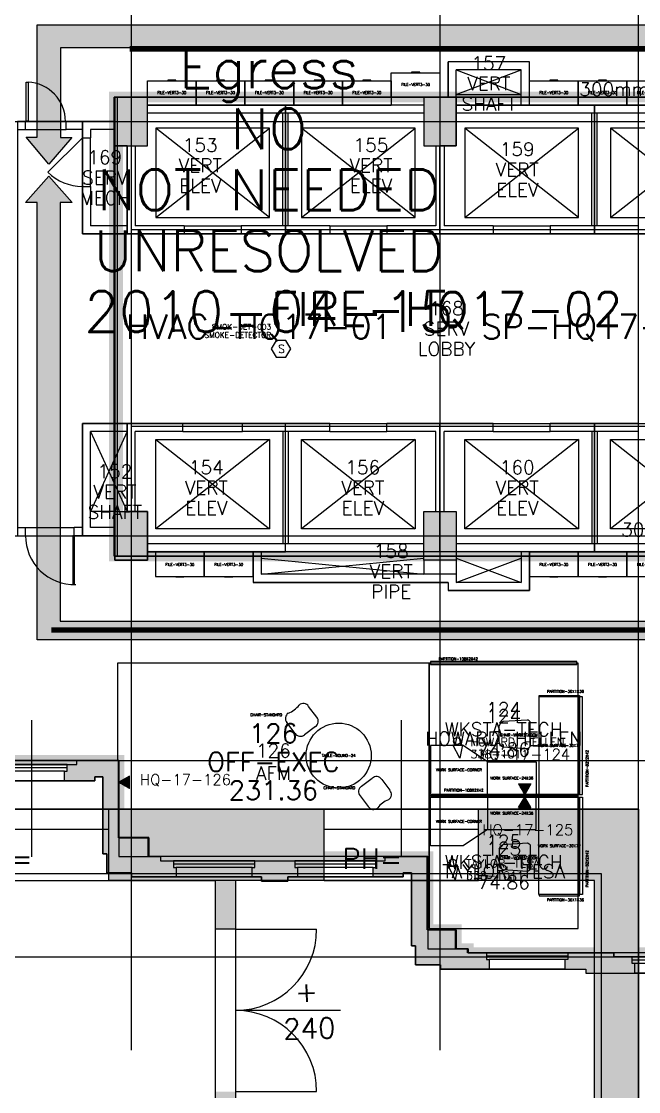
# Model space of a CAD drawing. Extents: x -2660 to 1655, y -1849 to 1203.
# Drawn here: x 218 to 674, y -343 to 448 of the extents above; entities that cross this region are included whole.
import ezdxf
from ezdxf.enums import TextEntityAlignment as Align

# ---------------------------------------------------------------- set-up
doc = ezdxf.new("R2010")
doc.units = 0
doc.header["$LTSCALE"] = 120
doc.header["$MEASUREMENT"] = 0
doc.layers.get('0').update_dxf_attribs({"linetype": 'CONTINUOUS'})
for name, color, linetype in [('Added', 3, 'CONTINUOUS'), ('ARC-Fenster', 5, 'CONTINUOUS'), ('ARC-Fenster-nv', 5, 'CONTINUOUS'), ('ARC-Tueren', 5, 'CONTINUOUS'), ('ARC-Tueren-nv', 5, 'CONTINUOUS'), ('Deleted', 1, 'CONTINUOUS'), ('PL', 82, 'CONTINUOUS')]:
    doc.layers.add(name, color=color, linetype=linetype)
doc.styles.add('ASSETTEXT', font='simplex.shx')
doc.styles.get("Standard").update_dxf_attribs({"font": 'simplex.shx'})

# ---------------------------------------------------------------- blocks, each defined once
blk = doc.blocks.new('SMOKDET2')
for p, q in [((-3.60845, 6.25), (-7.2169, 0)), ((-7.2169, 0), (-3.60845, -6.25)), ((3.60845, 6.25), (-3.60845, 6.25)), ((7.2169, 0), (3.60845, 6.25)), ((3.60845, -6.25), (7.2169, 0)), ((-3.60845, -6.25), (3.60845, -6.25))]:
    blk.add_line(p, q)
blk.add_text('S', height=6).set_placement((-2.1656, -2.9805))
blk = doc.blocks.new('ELEV')
for p, q in [((42, -6), (-42, -72)), ((-42, -6), (42, -72))]:
    blk.add_line(p, q)
blk.add_lwpolyline([(-42, -72), (-42, -6), (42, -6), (42, -72)], close=True)
blk = doc.blocks.new('WNH')
for p, q in [((-2, 5), (58, 5)), ((-2, 2.5), (58, 2.5)), ((0, 0), (56, 0))]:
    blk.add_line(p, q)
at = {"layer": 'PL'}
blk.add_line((0, -7), (56, -7), dxfattribs=at)
blk = doc.blocks.new('90S2')
for p, q in [((-0.5, 0), (-0.5, 1)), ((-0.46875, 0), (-0.46875, 0.998045)), ((-0.5, 0), (-0.46875, 0)), ((-0.46875, 0), (-0.46875, 0))]:
    blk.add_line(p, q)
blk.add_arc((-0.5, 0), 1, 0, 91.706985)
blk = doc.blocks.new('DR-S90')
for p, q in [((0.015, 0.00485), (0.015, 0.97)), ((0.015, 0.97), (0.062153, 0.97)), ((0.062153, 0.97), (0.062153, 0.00485)), ((0.062153, 0.00485), (0.015, 0.00485))]:
    blk.add_line(p, q)
blk.add_arc((0.015, 0), 0.97, 0, 87.216979)
blk = doc.blocks.new('FILE')
for p, q in [((0, 18), (36, 18)), ((0, 0), (0, 18)), ((15, 18.5), (15, 18)), ((21, 18.5), (15, 18.5)), ((21, 18), (21, 18.5)), ((36, 18), (36, 0)), ((0, 0), (36, 0))]:
    blk.add_line(p, q)
blk = doc.blocks.new('SC')
for p, q in [((5, 19.947733), (15, 19.947733)), ((0.026902, 14.947733), (0.026902, 5)), ((20, 14.947733), (20, 5))]:
    blk.add_line(p, q)
for centre, radius, start, end in [((4.607986, 15.364468), 4.6, 85.111302, 185.197803), ((15.419135, 15.366868), 4.6, 354.772172, 95.227828), ((4.607986, 4.583266), 4.6, 174.802197, 274.888698), ((10.051231, -16.983642), 17.718889, 73.849775, 106.563395), ((15.419135, 4.580865), 4.6, 264.772172, 5.227828)]:
    blk.add_arc(centre, radius, start, end)
blk = doc.blocks.new('RTBL4')
blk.add_circle((23.630505, 24.796866), 24)
blk = doc.blocks.new('CWSURF')
blk.add_lwpolyline([(24, 36), (0, 36), (0, 0), (42, 0), (42, 24)], close=True)
blk = doc.blocks.new('CHAIR')
blk.add_lwpolyline([(-6.087272, 11.499599, 0.234283), (-9.327464, 8.599554), (-10.501149, -9.063947, 0.418572), (-8.101414, -11.4996), (8.101414, -11.4996, 0.418572), (10.501149, -9.063947), (9.327464, 8.599554, 0.234283), (6.087272, 11.499599, 0.234283)], format="xyb")
blk.add_lwpolyline([(-6.087273, 11.4996), (6.087273, 11.4996)])
blk = doc.blocks.new('UNIT')
blk.add_lwpolyline([(0, 0), (1, 0), (1, 1), (0, 1)], close=True)
blk = doc.blocks.new('WSURF')
for p, q in [((0, 1), (0, 0)), ((1, 1), (0, 1)), ((1, 0), (1, 1)), ((0, 0), (1, 0))]:
    blk.add_line(p, q)
blk = doc.blocks.new('PERSON')
blk.add_lwpolyline([(-8, 0), (-13, 10), (-6, 10), (-8, 0)])
blk.add_circle((-9.918655, 12.655), 2.586836)
blk = doc.blocks.new('OUTLETW')
for p, q in [((7.79, 4.5), (0, 0)), ((7.79, -4.5), (0, 0)), ((0.19, 0.11), (7.79, 0.11)), ((0.57, 0.33), (7.79, 0.33)), ((0.95, 0.55), (7.79, 0.55)), ((1.33, 0.77), (7.79, 0.77)), ((1.72, 0.99), (7.79, 0.99)), ((2.1, 1.21), (7.79, 1.21)), ((2.48, 1.43), (7.79, 1.43)), ((2.86, 1.65), (7.79, 1.65)), ((3.24, 1.87), (7.79, 1.87)), ((3.62, 2.09), (7.79, 2.09)), ((4, 2.31), (7.79, 2.31)), ((4.38, 2.53), (7.79, 2.53)), ((4.76, 2.75), (7.79, 2.75)), ((5.15, 2.97), (7.79, 2.97)), ((5.53, 3.19), (7.79, 3.19)), ((5.91, 3.41), (7.79, 3.41)), ((6.29, 3.63), (7.79, 3.63)), ((6.67, 3.85), (7.79, 3.85)), ((7.05, 4.07), (7.79, 4.07)), ((7.43, 4.29), (7.79, 4.29)), ((7.79, -4.5), (7.79, 4.5)), ((0.19, -0.11), (7.79, -0.11)), ((0.57, -0.33), (7.79, -0.33)), ((0.95, -0.55), (7.79, -0.55)), ((1.33, -0.77), (7.79, -0.77)), ((1.72, -0.99), (7.79, -0.99)), ((2.1, -1.21), (7.79, -1.21)), ((2.48, -1.43), (7.79, -1.43)), ((2.86, -1.65), (7.79, -1.65)), ((3.24, -1.87), (7.79, -1.87)), ((3.62, -2.09), (7.79, -2.09)), ((4, -2.31), (7.79, -2.31)), ((4.38, -2.53), (7.79, -2.53)), ((4.76, -2.75), (7.79, -2.75)), ((5.15, -2.97), (7.79, -2.97)), ((5.53, -3.19), (7.79, -3.19)), ((5.91, -3.41), (7.79, -3.41)), ((6.29, -3.63), (7.79, -3.63)), ((6.67, -3.85), (7.79, -3.85)), ((7.05, -4.07), (7.79, -4.07)), ((7.43, -4.29), (7.79, -4.29))]:
    blk.add_line(p, q)
blk = doc.blocks.new('PART')
for p, q in [((1, 2), (0, 2)), ((0, 2), (0, 0)), ((1, 0), (1, 2)), ((0, 0), (1, 0))]:
    blk.add_line(p, q)
blk = doc.blocks.new('*U42')
at = {"layer": 'ARC-Fenster'}
for p, q in [((-57, -55.16), (57, -55.16)), ((-57, -70.16), (57, -70.16))]:
    blk.add_line(p, q, dxfattribs=at)
at = {"layer": 'ARC-Fenster-nv'}
blk.add_line((0, -136.08), (0, -35.16), dxfattribs=at)
blk.add_text('PH=', height=15, rotation=180, dxfattribs=at).set_placement((43.6, -26.21))
at = {"layer": 'ARC-Fenster-nv', "flags": 1}
for tag, p in [('FLAECHE', (-127.97, 69.14)), ('MATERIAL', (-127.97, 60.82)), ('TIEFE', (-127.97, 52.51)), ('FENSTERTYP', (-127.97, 44.17)), ('AUSSENJALOUSIE', (-127.97, 35.77)), ('ANTRIEB', (-127.97, 27.43)), ('G-WERT', (-127.97, 19.1)), ('FARBE', (-127.97, 10.77)), ('BEMERKUNG', (-127.97, 2.43)), ('ANLAGENGRUPPE', (-127.97, -12.72)), ('DB_ID', (-127.97, -5.9))]:
    blk.add_attdef(tag, p, '', height=5, dxfattribs=at)
at = {"layer": 'ARC-Fenster-nv'}
blk.add_attdef('PH', text='', height=15, rotation=180, dxfattribs=at).set_placement((-4.43, -41.02), align=Align.TOP_LEFT)
blk.add_attdef('HOEHE', (-21.08, -102.13), '', height=15, rotation=270, dxfattribs=at)
at = {"layer": 'ARC-Fenster-nv', "flags": 2}
blk.add_attdef('BREITE1', (6, -102.4), '', height=15, rotation=270, dxfattribs=at)
blk = doc.blocks.new('*U69')
at = {"layer": 'ARC-Tueren'}
for p, q in [((-60, 79.51), (-60, 19.51)), ((60, 79.51), (60, 19.51))]:
    blk.add_line(p, q, dxfattribs=at)
for centre, start, end in [((-60, 79.51), 270, 0), ((60, 79.51), 180, 270)]:
    blk.add_arc(centre, 60, start, end, dxfattribs=at)
at = {"layer": 'ARC-Tueren-nv'}
blk.add_line((0, 1.91), (0, 79.51), dxfattribs=at)
at = {"layer": 'ARC-Tueren-nv', "insert": (21.06, 35.57), "char_height": 15, "width": 48.8163, "attachment_point": 1, "rotation": 271.36615}
blk.add_mtext('+', dxfattribs=at)
at = {"layer": 'ARC-Tueren-nv', "flags": 1}
for tag, p in [('TUERTYP', (-99.12, 148.05)), ('FLAECHE', (-99.12, 139.48)), ('DORNMASS', (-99.12, 130.9)), ('ANSCHLAGTYP', (-99.12, 122.33)), ('MATERIAL', (-99.12, 113.76)), ('FARBE', (-99.12, 105.19))]:
    blk.add_attdef(tag, p, '', height=5, dxfattribs=at)
at = {"layer": 'ARC-Tueren-nv'}
for tag, p in [('BEMERKUNG', (-0.88, 112.34)), ('BRANDSCHUTZ-KL', (-0.36, 96.42)), ('TUER-NR', (0.01, 79.57))]:
    blk.add_attdef(tag, text='', height=12.5, dxfattribs=at).set_placement(p, align=Align.CENTER)
at = {"layer": 'ARC-Tueren-nv', "flags": 2}
for tag, p in [('BREITE1', (5.86, 62.22)), ('BREITE2', (6.36, 24.35))]:
    blk.add_attdef(tag, p, '', height=15, rotation=271.36615, dxfattribs=at)
at = {"layer": 'ARC-Tueren-nv'}
blk.add_attdef('HOEHE', (-21.29, 44.03), '', height=15, rotation=271.36615, dxfattribs=at)

msp = doc.modelspace()

# ---------------------------------------------------------------- hatches: boundary and pattern name
at = {"layer": 'Added'}
msp.add_hatch(color=256, dxfattribs=at).paths.add_polyline_path([(282.89, -134.06), (282.89, -186.56), (441.89, -186.56), (441.89, -134.06)])
h = msp.add_hatch(color=256, dxfattribs=at)
h.dxf.hatch_style = 1
h.paths.add_polyline_path([(673.89, -134.06), (555.89, -134.06), (555.89, -186.56), (641.39, -186.56), (641.39, -766.56), (548.89, -766.56), (548.89, -831.56), (641.39, -831.56), (641.39, -1411.56), (562.89, -1411.56), (562.89, -1459.06), (673.89, -1459.06)])
h = msp.add_hatch(color=256, dxfattribs=at)
h.dxf.hatch_style = 1
h.paths.add_polyline_path([(376.39, -342.56), (361.39, -342.56), (361.39, -766.56), (376.39, -766.56)])
h.paths.add_polyline_path([(361.39, -222.56), (376.39, -222.56), (376.39, -186.56), (361.39, -186.56)])
at = {"layer": 'Deleted'}
for points in [[(238.62, 342.46), (221.94, 362.29), (229.99, 362.29), (229.99, 445.35), (1047.68, 445.35), (1047.68, 252.46), (824.85, 252.46), (824.85, 243.26), (805.41, 260.53), (824.83, 277.69), (824.83, 268.84), (1029.92, 268.84), (1029.92, 428.39), (247.21, 428.39), (247.21, 362.22), (255.74, 362.22)], [(238.62, 342.46), (221.94, 362.29), (229.99, 362.29), (229.99, 445.35), (1047.68, 445.35), (1047.68, 252.46), (824.85, 252.46), (824.85, 243.26), (805.41, 260.53), (824.83, 277.69), (824.83, 268.84), (1029.92, 268.84), (1029.92, 428.39), (247.21, 428.39), (247.21, 362.22), (255.74, 362.22)], [(311.45, 355.98), (311.45, 391.98), (287.45, 391.98), (287.45, 355.98)], [(539.45, 391.98), (515.45, 391.98), (515.45, 355.98), (539.45, 355.98)], [(238.64, 333.57), (255.82, 314.21), (247.11, 314.21), (247.11, 4.95), (807.16, 4.95), (807.16, 167.77), (798.27, 167.77), (815.54, 187.04), (832.79, 167.77), (823.94, 167.77), (823.94, -8.8), (230.19, -8.8), (230.19, 314.15), (221.47, 314.15)], [(238.64, 333.57), (255.82, 314.21), (247.11, 314.21), (247.11, 4.95), (807.16, 4.95), (807.16, 167.77), (798.27, 167.77), (815.54, 187.04), (832.79, 167.77), (823.94, 167.77), (823.94, -8.8), (230.19, -8.8), (230.19, 314.15), (221.47, 314.15)], [(311.45, 85.98), (311.45, 49.98), (287.45, 49.98), (287.45, 85.98)], [(515.45, 85.98), (539.45, 85.98), (539.45, 49.98), (515.45, 49.98)], [(321.2, -169.02), (321.2, -172.02), (330.7, -172.02), (330.7, -177.02), (332.7, -177.02), (332.7, -184.02), (299.7, -184.02), (299.7, -181.02), (281.45, -181.02), (281.45, -167.02), (278.45, -167.02), (278.45, -110.02), (272.7, -110.02), (272.7, -113.02), (250.2, -113.02), (250.2, -106.02), (252.2, -106.02), (252.2, -101.02), (259.45, -101.02), (259.45, -98.02), (290.45, -98.02), (290.45, -155.02), (312.45, -155.02), (312.45, -169.02)], [(486.95, -169.02), (518.45, -169.02), (518.45, -223.02), (539.45, -223.02), (539.45, -237.02), (548.2, -237.02), (548.2, -240.02), (561.7, -240.02), (561.7, -245.02), (563.7, -245.02), (563.7, -252.02), (527.7, -252.02), (527.7, -249.02), (509.45, -249.02), (509.45, -235.02), (506.45, -235.02), (506.45, -181.02), (500.2, -181.02), (500.2, -184.02), (478.2, -184.02), (478.2, -177.02), (480.2, -177.02), (480.2, -172.02), (486.95, -172.02)]]:
    msp.add_hatch(color=256, dxfattribs=at).paths.add_polyline_path(points)
h = msp.add_hatch(color=256, dxfattribs=at)
h.paths.add_polyline_path([(655.7, -243.02), (655.7, -240.02), (621.7, -240.02), (621.7, -245.02), (619.7, -245.02), (619.7, -252.02), (635.2, -252.02), (635.2, -255.02), (671.2, -255.02), (671.2, -248.02), (669.2, -248.02), (669.2, -243.02)])
h.paths.add_polyline_path([(769.45, -243.02), (769.45, -223.02), (741.45, -223.02), (741.45, -243.02), (729.2, -243.02), (729.2, -248.02), (727.2, -248.02), (727.2, -255.02), (741.45, -255.02), (741.45, -258.02), (769.45, -258.02), (769.45, -255.02), (783.7, -255.02), (783.7, -248.02), (781.7, -248.02), (781.7, -243.02)])

# ---------------------------------------------------------------- linework, layer by layer
at = {"layer": 'Added'}
for p, q in [((673.89, -134.06), (673.89, 605.94)), ((441.89, -134.06), (282.89, -134.06)), ((282.89, -186.56), (282.89, -134.06)), ((441.89, -186.56), (441.89, -134.06)), ((673.89, -134.06), (555.89, -134.06)), ((555.89, -186.56), (555.89, -134.06)), ((673.89, -1459.06), (673.89, -134.06)), ((168.89, -186.56), (282.89, -186.56)), ((441.89, -186.56), (282.89, -186.56)), ((361.39, -186.56), (361.39, -222.56)), ((376.39, -186.56), (376.39, -222.56)), ((441.89, -186.56), (555.89, -186.56)), ((641.39, -186.56), (555.89, -186.56)), ((641.39, -766.56), (641.39, -186.56)), ((376.39, -222.56), (361.39, -222.56)), ((361.39, -222.56), (361.39, -342.56)), ((376.39, -222.56), (376.39, -342.56))]:
    msp.add_line(p, q, dxfattribs=at)
for points in [[(-1316.94, 830.07), (-16.11, 605.94), (-143.61, -134.06), (673.89, -134.06), (673.89, -1459.06), (-924.89, -1459.06), (-924.89, -1474.86), (-1582.64, -1474.86), (-1699.54, -1297.49), (-1595.09, -691.27), (-1579.52, -693.95)], [(106.39, -181.56), (646.39, -181.56), (646.39, -1416.56), (-126.11, -1416.56), (-126.11, -826.56), (106.39, -826.56)], [(111.39, -186.56), (361.39, -186.56), (361.39, -766.56), (111.39, -766.56)], [(376.39, -766.56), (641.39, -766.56), (641.39, -186.56), (376.39, -186.56)]]:
    msp.add_lwpolyline(points, close=True, dxfattribs=at)
at = {"layer": 'Deleted'}
for p, q in [((299.45, 744), (299.45, -312)), ((527.45, 744), (527.45, -312)), ((533.45, 391.98), (533.45, 417.98)), ((593.45, 417.98), (533.45, 417.98)), ((539.45, 411.98), (587.45, 393.98)), ((539.45, 393.98), (587.45, 411.98)), ((539.45, 391.98), (539.45, 411.98)), ((587.45, 411.98), (539.45, 411.98)), ((587.45, 385.98), (587.45, 411.98)), ((593.45, 385.98), (593.45, 417.98)), ((311.45, 391.98), (287.45, 391.98)), ((287.45, 391.98), (287.45, 373.98)), ((311.45, 391.98), (287.45, 391.98)), ((287.45, 391.98), (287.45, 355.98)), ((311.45, 385.98), (311.45, 391.98)), ((311.45, 355.98), (311.45, 391.98)), ((533.45, 391.98), (515.45, 391.98)), ((515.45, 391.98), (515.45, 385.98)), ((515.45, 391.98), (515.45, 355.98)), ((539.45, 391.98), (515.45, 391.98)), ((539.45, 393.98), (587.45, 393.98)), ((539.45, 385.98), (539.45, 391.98)), ((539.45, 355.98), (539.45, 391.98)), ((515.45, 385.98), (311.45, 385.98)), ((515.45, 379.98), (311.45, 379.98)), ((311.45, 355.98), (311.45, 379.98)), ((411.45, 296.98), (411.45, 379.98)), ((415.45, 296.98), (415.45, 379.98)), ((515.45, 379.98), (515.45, 355.98)), ((587.45, 385.98), (539.45, 385.98)), ((743.45, 379.98), (539.45, 379.98)), ((539.45, 355.98), (539.45, 379.98)), ((743.45, 385.98), (593.45, 385.98)), ((639.45, 296.98), (639.45, 379.98)), ((643.45, 296.98), (643.45, 379.98)), ((-47.89, 373.98), (1566.19, 373.98)), ((184.95, 373.98), (221.45, 373.98)), ((221.45, 367.98), (221.45, 373.98)), ((221.45, 373.98), (251.45, 373.98)), ((251.45, 367.98), (251.45, 373.98)), ((287.45, 373.98), (251.45, 373.98)), ((215.45, 367.98), (221.45, 367.98)), ((221.45, 367.98), (251.45, 367.98)), ((263.45, 367.98), (251.45, 367.98)), ((263.45, 367.98), (263.45, 361.98)), ((287.45, 367.98), (269.45, 367.98)), ((269.45, 367.98), (269.45, 361.98)), ((287.45, 367.98), (287.45, 355.98)), ((237.99, 336.53), (263.45, 361.98)), ((263.45, 361.98), (269.45, 361.98)), ((263.45, 325.98), (263.45, 361.98)), ((269.45, 325.98), (269.45, 361.98)), ((287.45, 355.98), (296.45, 355.98)), ((287.45, 355.98), (311.45, 355.98)), ((296.45, 355.98), (296.45, 296.98)), ((302.45, 355.98), (302.45, 296.98)), ((302.45, 355.98), (311.45, 355.98)), ((515.45, 355.98), (539.45, 355.98)), ((515.45, 355.98), (539.45, 355.98)), ((524.45, 355.98), (524.45, 296.98)), ((530.45, 355.98), (530.45, 296.98)), ((263.45, 325.98), (263.45, 290.98)), ((263.45, 325.98), (269.45, 325.98)), ((269.45, 325.98), (269.45, 296.98)), ((296.45, 296.98), (269.45, 296.98)), ((877, 294), (299.45, 294)), ((338.7, 296.98), (302.45, 296.98)), ((338.7, 296.98), (338.7, 290.98)), ((338.7, 296.98), (380.7, 296.98)), ((446.2, 296.98), (380.7, 296.98)), ((380.7, 296.98), (380.7, 290.98)), ((446.2, 296.98), (446.2, 290.98)), ((446.2, 296.98), (488.2, 296.98)), ((524.45, 296.98), (488.2, 296.98)), ((488.2, 296.98), (488.2, 290.98)), ((566.7, 296.98), (530.45, 296.98)), ((566.7, 296.98), (566.7, 290.98)), ((566.7, 296.98), (608.7, 296.98)), ((674.2, 296.98), (608.7, 296.98)), ((608.7, 296.98), (608.7, 290.98)), ((338.7, 290.98), (263.45, 290.98)), ((338.7, 290.98), (380.7, 290.98)), ((446.2, 290.98), (380.7, 290.98)), ((446.2, 290.98), (488.2, 290.98)), ((566.7, 290.98), (488.2, 290.98)), ((566.7, 290.98), (608.7, 290.98)), ((674.2, 290.98), (608.7, 290.98)), ((263.45, 73.98), (263.45, 150.98)), ((337.7, 150.98), (263.45, 150.98)), ((337.7, 144.98), (337.7, 150.98)), ((337.7, 150.98), (381.7, 150.98)), ((446.2, 150.98), (381.7, 150.98)), ((381.7, 144.98), (381.7, 150.98)), ((446.2, 144.98), (446.2, 150.98)), ((446.2, 150.98), (488.2, 150.98)), ((566.7, 150.98), (488.2, 150.98)), ((488.2, 144.98), (488.2, 150.98)), ((566.7, 144.98), (566.7, 150.98)), ((566.7, 150.98), (608.7, 150.98)), ((674.2, 150.98), (608.7, 150.98)), ((608.7, 144.98), (608.7, 150.98)), ((269.45, 73.98), (269.45, 144.98)), ((296.45, 144.98), (269.45, 85.98)), ((269.45, 144.98), (296.45, 85.98)), ((296.45, 144.98), (269.45, 144.98)), ((296.45, 85.98), (296.45, 144.98)), ((299.45, 149), (850, 149)), ((302.45, 85.98), (302.45, 144.98)), ((337.7, 144.98), (302.45, 144.98)), ((337.7, 144.98), (381.7, 144.98)), ((446.2, 144.98), (381.7, 144.98)), ((411.45, 144.98), (411.45, 61.98)), ((415.45, 144.98), (415.45, 61.98)), ((446.2, 144.98), (488.2, 144.98)), ((524.45, 144.98), (488.2, 144.98)), ((524.45, 85.98), (524.45, 144.98)), ((530.45, 85.98), (530.45, 144.98)), ((566.7, 144.98), (530.45, 144.98)), ((566.7, 144.98), (608.7, 144.98)), ((674.2, 144.98), (608.7, 144.98)), ((639.45, 144.98), (639.45, 61.98)), ((643.45, 144.98), (643.45, 61.98)), ((287.45, 85.98), (269.45, 85.98)), ((287.45, 73.98), (287.45, 85.98)), ((287.45, 85.98), (296.45, 85.98)), ((287.45, 49.98), (287.45, 85.98)), ((287.45, 85.98), (311.45, 85.98)), ((302.45, 85.98), (311.45, 85.98)), ((311.45, 85.98), (311.45, 61.98)), ((311.45, 85.98), (311.45, 49.98)), ((515.45, 61.98), (515.45, 85.98)), ((515.45, 85.98), (524.45, 85.98)), ((515.45, 49.98), (515.45, 85.98)), ((515.45, 85.98), (539.45, 85.98)), ((530.45, 85.98), (539.45, 85.98)), ((539.45, 85.98), (539.45, 61.98)), ((539.45, 85.98), (539.45, 49.98)), ((215.45, 73.98), (221.45, 73.98)), ((221.45, 67.98), (221.45, 73.98)), ((221.45, 73.98), (257.45, 73.98)), ((257.45, 67.98), (257.45, 73.98)), ((263.45, 73.98), (257.45, 73.98)), ((287.45, 73.98), (269.45, 73.98)), ((-47.89, 67.98), (1566.19, 67.98)), ((84.45, 67.98), (221.45, 67.98)), ((221.45, 67.98), (257.45, 67.98)), ((287.45, 67.98), (257.45, 67.98)), ((287.45, 49.98), (287.45, 67.98)), ((515.45, 61.98), (311.45, 61.98)), ((389.45, 55.98), (311.45, 55.98)), ((311.45, 55.98), (311.45, 49.98)), ((389.45, 55.98), (389.45, 33.48)), ((515.45, 55.98), (395.45, 55.98)), ((395.45, 55.98), (395.45, 39.48)), ((515.45, 49.98), (515.45, 55.98)), ((743.45, 61.98), (539.45, 61.98)), ((587.45, 55.98), (539.45, 55.98)), ((539.45, 55.98), (539.45, 49.98)), ((587.45, 55.98), (587.45, 33.48)), ((593.45, 55.98), (593.45, 27.48)), ((743.45, 55.98), (593.45, 55.98)), ((311.45, 49.98), (287.45, 49.98)), ((311.45, 49.98), (287.45, 49.98)), ((395.45, 51.48), (515.45, 39.48)), ((395.45, 39.48), (515.45, 51.48)), ((515.45, 49.98), (515.45, 39.48)), ((539.45, 49.98), (515.45, 49.98)), ((539.45, 49.98), (515.45, 49.98)), ((539.45, 51.48), (587.45, 33.48)), ((539.45, 33.48), (587.45, 51.48)), ((539.45, 49.98), (539.45, 39.48)), ((533.45, 33.48), (389.45, 33.48)), ((539.45, 39.48), (395.45, 39.48)), ((533.45, 33.48), (533.45, 27.48)), ((539.45, 39.48), (539.45, 33.48)), ((587.45, 33.48), (539.45, 33.48)), ((593.45, 27.48), (533.45, 27.48)), ((-47.89, -98), (1566.19, -98)), ((192.2, -101.02), (252.2, -101.02)), ((252.2, -106.02), (252.2, -101.02)), ((252.2, -101.02), (259.45, -101.02)), ((252.2, -106.02), (252.2, -101.02)), ((252.2, -101.02), (259.45, -101.02)), ((259.45, -101.02), (259.45, -98.02)), ((259.45, -98.02), (290.45, -98.02)), ((259.45, -101.02), (259.45, -98.02)), ((259.45, -98.02), (290.45, -98.02)), ((290.45, -98.02), (290.45, -155.02)), ((290.45, -98.02), (290.45, -155.02)), ((250.2, -113.02), (250.2, -106.02)), ((250.2, -106.02), (252.2, -106.02)), ((250.2, -113.02), (250.2, -106.02)), ((250.2, -106.02), (252.2, -106.02)), ((278.45, -110.02), (272.7, -110.02)), ((272.7, -110.02), (272.7, -113.02)), ((278.45, -110.02), (272.7, -110.02)), ((272.7, -110.02), (272.7, -113.02)), ((278.45, -167.02), (278.45, -110.02)), ((278.45, -167.02), (278.45, -110.02)), ((272.7, -113.02), (250.2, -113.02)), ((272.7, -113.02), (250.2, -113.02)), ((290.45, -155.02), (312.45, -155.02)), ((290.45, -155.02), (312.45, -155.02)), ((312.45, -155.02), (312.45, -169.02)), ((312.45, -155.02), (312.45, -169.02)), ((281.45, -167.02), (278.45, -167.02)), ((281.45, -167.02), (278.45, -167.02)), ((281.45, -181.02), (281.45, -167.02)), ((281.45, -181.02), (281.45, -167.02)), ((312.45, -169.02), (321.2, -169.02)), ((312.45, -169.02), (321.2, -169.02)), ((321.2, -169.02), (321.2, -172.02)), ((321.2, -169.02), (321.2, -172.02)), ((321.2, -172.02), (330.7, -172.02)), ((321.2, -172.02), (330.7, -172.02)), ((330.7, -172.02), (390.7, -172.02)), ((330.7, -172.02), (330.7, -177.02)), ((330.7, -172.02), (330.7, -177.02)), ((390.7, -177.02), (390.7, -172.02)), ((390.7, -172.02), (420.2, -172.02)), ((390.7, -177.02), (390.7, -172.02)), ((390.7, -172.02), (420.2, -172.02)), ((420.2, -172.02), (480.2, -172.02)), ((420.2, -172.02), (420.2, -177.02)), ((420.2, -172.02), (420.2, -177.02)), ((480.2, -177.02), (480.2, -172.02)), ((480.2, -172.02), (486.95, -172.02)), ((480.2, -177.02), (480.2, -172.02)), ((480.2, -172.02), (486.95, -172.02)), ((486.95, -172.02), (486.95, -169.02)), ((486.95, -169.02), (518.45, -169.02)), ((486.95, -172.02), (486.95, -169.02)), ((486.95, -169.02), (518.45, -169.02)), ((518.45, -169.02), (518.45, -223.02)), ((518.45, -169.02), (518.45, -223.02)), ((299.7, -181.02), (281.45, -181.02)), ((299.7, -181.02), (281.45, -181.02)), ((299.7, -184.02), (299.7, -181.02)), ((299.7, -184.02), (299.7, -181.02)), ((330.7, -177.02), (332.7, -177.02)), ((330.7, -177.02), (332.7, -177.02)), ((332.7, -177.02), (332.7, -184.02)), ((332.7, -177.02), (332.7, -184.02)), ((388.7, -184.02), (388.7, -177.02)), ((388.7, -177.02), (390.7, -177.02)), ((388.7, -184.02), (388.7, -177.02)), ((388.7, -177.02), (390.7, -177.02)), ((420.2, -177.02), (422.2, -177.02)), ((420.2, -177.02), (422.2, -177.02)), ((422.2, -177.02), (422.2, -184.02)), ((422.2, -177.02), (422.2, -184.02)), ((478.2, -184.02), (478.2, -177.02)), ((478.2, -177.02), (480.2, -177.02)), ((478.2, -184.02), (478.2, -177.02)), ((478.2, -177.02), (480.2, -177.02)), ((506.45, -181.02), (500.2, -181.02)), ((500.2, -181.02), (500.2, -184.02)), ((506.45, -181.02), (500.2, -181.02)), ((500.2, -181.02), (500.2, -184.02)), ((506.45, -235.02), (506.45, -181.02)), ((506.45, -235.02), (506.45, -181.02)), ((332.7, -184.02), (299.7, -184.02)), ((332.7, -184.02), (299.7, -184.02)), ((395.7, -184.02), (388.7, -184.02)), ((395.7, -184.02), (388.7, -184.02)), ((395.7, -187.02), (395.7, -184.02)), ((395.7, -187.02), (395.7, -184.02)), ((415.2, -187.02), (395.7, -187.02)), ((415.2, -187.02), (395.7, -187.02)), ((422.2, -184.02), (415.2, -184.02)), ((415.2, -184.02), (415.2, -187.02)), ((422.2, -184.02), (415.2, -184.02)), ((415.2, -184.02), (415.2, -187.02)), ((500.2, -184.02), (478.2, -184.02)), ((500.2, -184.02), (478.2, -184.02)), ((518.45, -223.02), (539.45, -223.02)), ((518.45, -223.02), (539.45, -223.02)), ((539.45, -223.02), (539.45, -237.02)), ((539.45, -223.02), (539.45, -237.02)), ((509.45, -235.02), (506.45, -235.02)), ((509.45, -235.02), (506.45, -235.02)), ((509.45, -249.02), (509.45, -235.02)), ((509.45, -249.02), (509.45, -235.02)), ((539.45, -237.02), (548.2, -237.02)), ((539.45, -237.02), (548.2, -237.02)), ((548.2, -237.02), (548.2, -240.02)), ((548.2, -237.02), (548.2, -240.02)), ((-47.89, -243), (1566.19, -243)), ((548.2, -240.02), (561.7, -240.02)), ((548.2, -240.02), (561.7, -240.02)), ((561.7, -240.02), (621.7, -240.02)), ((561.7, -240.02), (561.7, -245.02)), ((561.7, -240.02), (561.7, -245.02)), ((561.7, -245.02), (563.7, -245.02)), ((561.7, -245.02), (563.7, -245.02)), ((563.7, -245.02), (563.7, -252.02)), ((563.7, -245.02), (563.7, -252.02)), ((621.7, -245.02), (619.7, -245.02)), ((619.7, -245.02), (619.7, -252.02)), ((621.7, -245.02), (619.7, -245.02)), ((619.7, -245.02), (619.7, -252.02)), ((655.7, -240.02), (621.7, -240.02)), ((621.7, -240.02), (621.7, -245.02)), ((655.7, -240.02), (621.7, -240.02)), ((621.7, -240.02), (621.7, -245.02)), ((655.7, -243.02), (655.7, -240.02)), ((655.7, -243.02), (655.7, -240.02)), ((669.2, -243.02), (655.7, -243.02)), ((669.2, -243.02), (655.7, -243.02)), ((669.2, -243.02), (729.2, -243.02)), ((669.2, -248.02), (669.2, -243.02)), ((669.2, -248.02), (669.2, -243.02)), ((527.7, -249.02), (509.45, -249.02)), ((527.7, -249.02), (509.45, -249.02)), ((527.7, -252.02), (527.7, -249.02)), ((527.7, -252.02), (527.7, -249.02)), ((563.7, -252.02), (527.7, -252.02)), ((563.7, -252.02), (527.7, -252.02)), ((619.7, -252.02), (635.2, -252.02)), ((619.7, -252.02), (635.2, -252.02)), ((635.2, -252.02), (635.2, -255.02)), ((635.2, -252.02), (635.2, -255.02)), ((671.2, -248.02), (669.2, -248.02)), ((671.2, -248.02), (669.2, -248.02)), ((671.2, -255.02), (671.2, -248.02)), ((671.2, -255.02), (671.2, -248.02)), ((635.2, -255.02), (671.2, -255.02)), ((635.2, -255.02), (671.2, -255.02))]:
    msp.add_line(p, q, dxfattribs=at)
for points, const_width in [([(755, 684.98), (755, 391.98), (287, 391.98), (287, 52.98), (755, 52.98), (755.09, -240.02), (547.75, -240.02), (547.75, -237.02), (539, -237.02), (539, -223.02), (518, -223.02), (518, -169.02), (312, -169.02), (312, -155.02), (290, -155.02), (290, -98.02), (62, -98.02)], 8), ([(755.45, 685), (755.45, 392), (287.45, 392), (287.45, 53), (755.45, 53), (755.53, -240), (548.2, -240), (548.2, -237), (539.45, -237), (539.45, -223), (518.45, -223), (518.45, -169), (312.45, -169), (312.45, -155), (290.45, -155), (290.45, -98), (62.45, -98)], 8), ([(85.45, -98), (290.45, -98.02), (290.45, -155.02), (312.45, -155.02), (312.45, -169.02), (518.45, -169.02), (518.45, -223.02), (539.45, -223.02), (539.45, -237.02), (548.2, -237.02), (548.2, -240.02), (755, -240.02), (755.45, 664.98)], 8), ([(85.45, -98), (290.45, -98.02), (290.45, -155.02), (312.45, -155.02), (312.45, -169.02), (518.45, -169.02), (518.45, -223.02), (539.45, -223.02), (539.45, -237.02), (548.2, -237.02), (548.2, -240.02), (755, -240.02), (755.45, 664.98)], 8), ([(298.44, 427.62), (1260.97, 427.62), (1260.97, 8.91)], 4), ([(870, 273.45), (1029.54, 273.45), (1029.54, -1.6), (240.59, -1.6)], 4)]:
    msp.add_lwpolyline(points, dxfattribs=dict(at, const_width=const_width))
for points in [[(755, 684.98), (755, 391.98), (287, 391.98), (287, 52.98), (755, 52.98), (755.09, -240.02), (547.75, -240.02), (547.75, -237.02), (539, -237.02), (539, -223.02), (518, -223.02), (518, -169.02), (312, -169.02), (312, -155.02), (290, -155.02), (290, -98.02), (62, -98.02)], [(755.45, 685), (755.45, 392), (287.45, 392), (287.45, 53), (755.45, 53), (755.53, -240), (548.2, -240), (548.2, -237), (539.45, -237), (539.45, -223), (518.45, -223), (518.45, -169), (312.45, -169), (312.45, -155), (290.45, -155), (290.45, -98), (62.45, -98)], [(413.45, 290.98), (413.45, 385.98), (311.45, 385.98), (311.45, 391.98), (287.45, 391.98), (287.45, 355.98), (296.45, 355.98), (296.45, 290.98), (413.45, 290.98)], [(527.45, 290.98), (527.45, 355.98), (539.45, 355.98), (539.45, 391.98), (515.45, 391.98), (515.45, 385.98), (413.45, 385.98), (413.45, 290.98), (527.45, 290.98)], [(758.45, 290.98), (758.45, 355.98), (767.45, 355.98), (767.45, 391.98), (743.45, 391.98), (743.45, 385.98), (641.45, 385.98), (641.45, 290.98), (758.45, 290.98)], [(641.45, 290.98), (641.45, 385.98), (593.45, 385.98), (593.45, 385.98), (539.45, 385.98), (539.45, 385.98), (539.45, 385.98), (539.45, 355.98), (527.45, 355.98), (527.45, 290.98), (641.45, 290.98)], [(296.45, 150.98), (296.45, 85.98), (296.45, 85.98), (296.45, 85.98), (311.45, 85.98), (311.45, 55.98), (413.45, 55.98), (413.45, 150.98), (296.45, 150.98)], [(413.45, 150.98), (527.45, 150.98), (527.45, 55.98), (413.45, 55.98), (413.45, 150.98)], [(527.45, 150.98), (641.45, 150.98), (641.45, 55.98), (527.45, 55.98), (527.45, 150.98)], [(641.45, 55.98), (641.45, 150.98), (775.45, 150.98), (775.45, 64.98), (767.45, 64.98), (767.45, 49.98), (743.45, 49.98), (743.45, 55.98), (641.45, 55.98)], [(94.2, -101.02), (259.45, -101.02), (259.45, -98.02), (290.45, -98.02), (290.45, -169.02), (321.2, -169.02), (321.2, -172.02), (486.95, -172.02), (486.95, -169.02), (518.45, -169.02), (518.45, -237.02), (548.2, -237.02), (548.2, -240.02), (655.7, -240.02), (655.7, -243.02), (855.2, -243.02), (855.2, -240.02), (962.7, -240.02), (962.7, -237.02), (992.45, -237.02), (992.45, -159.02), (1025.45, -159.02), (1025.45, -162.02), (1191.2, -162.02)], [(187.2, -113.02), (272.7, -113.02), (272.7, -110.02), (278.45, -110.02), (278.45, -167.02), (281.45, -167.02), (281.45, -181.02), (299.7, -181.02), (299.7, -184.02), (395.7, -184.02), (395.7, -187.02), (415.2, -187.02), (415.2, -184.02), (500.2, -184.02), (500.2, -181.02), (506.45, -181.02), (506.45, -235.02), (509.45, -235.02), (509.45, -249.02), (527.7, -249.02), (527.7, -252.02), (635.2, -252.02), (635.2, -255.02), (741.45, -255.02)]]:
    msp.add_lwpolyline(points, dxfattribs=at)
for points in [[(238.62, 342.46), (221.94, 362.29), (229.99, 362.29), (229.99, 445.35), (1047.68, 445.35), (1047.68, 252.46), (824.85, 252.46), (824.85, 243.26), (805.41, 260.53), (824.83, 277.69), (824.83, 268.84), (1029.92, 268.84), (1029.92, 428.39), (247.21, 428.39), (247.21, 362.22), (255.74, 362.22)], [(593.45, 417.98), (533.45, 417.98), (533.45, 391.98), (539.45, 391.98), (539.45, 385.98), (593.45, 385.98)], [(287, 391.98), (996, 391.98), (996, 52.98), (287, 52.98)], [(289.45, 391.98), (998.45, 391.98), (998.45, 52.98), (289.45, 52.98)], [(848.95, 290.98), (767.45, 290.98), (758.45, 290.98), (296.45, 290.98), (263.45, 290.98), (263.45, 373.98), (215.45, 373.98), (215.45, 310.98), (215.45, 202.98), (215.45, 118.98), (215.45, 67.98), (263.45, 67.98), (263.45, 150.98), (775.45, 150.98), (775.45, 148.98), (846.95, 148.98), (846.95, 220.98), (848.95, 220.98)], [(296.45, 355.98), (287.45, 355.98), (287.45, 373.98), (263.45, 373.98), (263.45, 290.98), (296.45, 290.98)], [(238.64, 333.57), (255.82, 314.21), (247.11, 314.21), (247.11, 4.95), (807.16, 4.95), (807.16, 167.77), (798.27, 167.77), (815.54, 187.04), (832.79, 167.77), (823.94, 167.77), (823.94, -8.8), (230.19, -8.8), (230.19, 314.15), (221.47, 314.15)], [(311.45, 85.98), (296.45, 85.98), (296.45, 150.98), (263.45, 150.98), (263.45, 67.98), (287.45, 67.98), (287.45, 49.98), (311.45, 49.98), (311.45, 55.98)], [(593.45, 55.98), (389.45, 55.98), (389.45, 33.48), (533.45, 33.48), (533.45, 27.48), (593.45, 27.48)], [(289.45, -26.02), (289.45, -98.02), (290.45, -98.02), (290.45, -169.02), (321.2, -169.02), (321.2, -172.02), (486.95, -172.02), (486.95, -169.02), (519.45, -169.02), (519.45, -124.02), (519.45, -26.02)], [(629.45, -26.02), (519.45, -26.02), (519.45, -124.02), (629.45, -124.02)], [(519.45, -124.02), (519.45, -222.02), (629.45, -222.02), (629.45, -124.02)]]:
    msp.add_lwpolyline(points, close=True, dxfattribs=at)
at = {"layer": 'Deleted', "const_width": 8}
for points in [[(287, 391.98), (996, 391.98), (996, 52.98), (287, 52.98)], [(289.45, 391.98), (998.45, 391.98), (998.45, 52.98), (289.45, 52.98)]]:
    msp.add_lwpolyline(points, close=True, dxfattribs=at)
at = {"layer": 'Deleted', "linetype": 'Continuous'}
msp.add_arc((263.45, 361.98), 36, 225, 270, dxfattribs=at)

# ---------------------------------------------------------------- block references
at = {"layer": 'Added', "rotation": 180}
for p in [(225.89, -204.21), (498.89, -204.21)]:
    msp.add_blockref('*U42', p, dxfattribs=at)
at = {"layer": 'Added'}
ref = msp.add_blockref('*U69', (455.91, -282.56), dxfattribs=dict(at, rotation=90.00000000000001))
ref.add_attrib('HOEHE', '240', (411.88, -303.85), dxfattribs={"layer": 'ARC-Tueren-nv', "height": 15, "rotation": 1.36615})
at = {"layer": 'Deleted'}
for name, p in [('FILE', (311.45, 385.98)), ('FILE', (347.45, 385.98)), ('FILE', (383.45, 385.98)), ('FILE', (419.45, 385.98)), ('FILE', (455.45, 385.98)), ('FILE', (491.45, 391.98)), ('FILE', (593.45, 385.98)), ('FILE', (629.45, 385.98)), ('FILE', (665.45, 385.98)), ('SMOKDET2', (410, 206)), ('ELEV', (359.7, 144.98)), ('ELEV', (467.2, 144.98)), ('ELEV', (587.7, 144.98)), ('ELEV', (695.2, 144.98)), ('PERSON', (550, -96.35)), ('CWSURF', (520.45, -123.02)), ('OUTLETW', (290.45, -114.1)), ('PERSON', (546.68, -186.06))]:
    msp.add_blockref(name, p, dxfattribs=at)
for name, p, xscale, yscale in [('DR-S90', (221.45, 373.98), 30, 30), ('90S2', (239.45, 67.98), -36, -36)]:
    msp.add_blockref(name, p, dxfattribs=dict(at, xscale=xscale, yscale=yscale))
at = {"layer": 'Deleted', "xscale": -1}
for name, p, rotation in [('ELEV', (359.7, 296.95), 180), ('ELEV', (467.2, 296.95), 180), ('ELEV', (587.7, 296.95), 180), ('ELEV', (695.2, 296.95), 180), ('FILE', (317.45, 55.98), 180), ('FILE', (353.45, 55.98), 180), ('FILE', (593.45, 55.98), 180), ('FILE', (629.45, 55.98), 180), ('FILE', (665.45, 55.98), 180), ('OUTLETW', (589.96, -123.02), 270), ('CWSURF', (520.45, -125.02), 180), ('CHAIR', (582.61, -169.42), 90)]:
    msp.add_blockref(name, p, dxfattribs=dict(at, rotation=rotation))
at = {"layer": 'Deleted'}
for name, p, xscale, yscale, zscale in [('UNIT', (520.45, -27.02), 108, 2, 42), ('WSURF', (600.45, -123.02), 30, 72, 30), ('WSURF', (562.45, -99.02), 36, -24, 36), ('UNIT', (521.55, -125.02), 108, 2, 42), ('PART', (630.55, -124.98), 2, -36, 2), ('PART', (630.55, -196.98), -30, -0.5, 30)]:
    msp.add_blockref(name, p, dxfattribs=dict(at, xscale=xscale, yscale=yscale, zscale=zscale))
for name, p, rotation in [('SC', (427.45, -54.02), 217), ('RTBL4', (477.45, -118.02), 90), ('CHAIR', (582.61, -78.61), 90), ('SC', (477.45, -136.02), 37), ('OUTLETW', (589.96, -125.02), 270)]:
    msp.add_blockref(name, p, dxfattribs=dict(at, rotation=rotation))
at = {"layer": 'Deleted', "rotation": 180}
for name, p, xscale, yscale, zscale in [('PART', (630.55, -51.02), 30, -0.5, 30), ('PART', (630.55, -123.02), -2, -36, 2), ('WSURF', (562.45, -149.02), -36, -24, 36), ('WSURF', (600.45, -125.02), -30, 72, 30)]:
    msp.add_blockref(name, p, dxfattribs=dict(at, xscale=xscale, yscale=yscale, zscale=zscale))
at = {"layer": 'Deleted', "xscale": -1}
for p in [(250.2, -106.02), (388.7, -177.02), (478.2, -177.02), (619.7, -245.02), (727.2, -248.02)]:
    msp.add_blockref('WNH', p, dxfattribs=at)

# ---------------------------------------------------------------- texts
at = {"layer": 'Deleted', "style": 'ASSETTEXT'}
for s, height, p in [('Egress', 30, (401.1, 398.5)), ('157', 10, (563.45, 411.98)), ('VERT', 10, (563.45, 396.98)), ('300mm x 150mm ventilated tray', 10, (743.88, 392.78)), ('FILE-VERT3-30', 2, (329.45, 394.23)), ('FILE-VERT3-30', 2, (365.45, 394.23)), ('FILE-VERT3-30', 2, (401.45, 394.23)), ('FILE-VERT3-30', 2, (437.45, 394.23)), ('FILE-VERT3-30', 2, (473.45, 394.23)), ('FILE-VERT3-30', 2, (509.45, 400.23)), ('FILE-VERT3-30', 2, (611.45, 394.23)), ('FILE-VERT3-30', 2, (647.45, 394.23)), ('FILE-VERT3-30', 2, (683.45, 394.23)), ('SHAFT', 10, (563.45, 381.98)), ('NO', 30, (401.1, 353.5)), ('153', 10, (350.45, 351.48)), ('155', 10, (476.45, 351.48)), ('159', 10, (584.45, 348.48)), ('169', 10, (279.95, 342.48)), ('VERT', 10, (350.45, 336.48)), ('VERT', 10, (476.45, 336.48)), ('VERT', 10, (584.45, 333.48)), ('SERV', 10, (279.95, 327.48)), ('NOT NEEDED', 30, (401.1, 308.5)), ('ELEV', 10, (350.45, 321.48)), ('ELEV', 10, (476.45, 321.48)), ('ELEV', 10, (584.45, 318.48)), ('MECH', 10, (279.95, 312.48)), ('UNRESOLVED', 30, (401.1, 263.5)), ('2010-04-15', 30, (401.1, 218.5)), ('FIRE-HQ17-02', 25, (532.39, 222.97)), ('168', 10, (532.2, 230.98)), ('HVAC-HQ17-01', 18, (393.95, 213.48)), ('SP-HQ17-02', 18, (641.5, 213.48, 2)), ('SERV', 10, (532.2, 215.98)), ('LOBBY', 10, (532.2, 200.98)), ('152', 10, (287.45, 110.48)), ('154', 10, (354.95, 113.48)), ('156', 10, (470.45, 113.48)), ('160', 10, (584.45, 113.48)), ('VERT', 10, (287.45, 95.48)), ('VERT', 10, (354.95, 98.48)), ('VERT', 10, (470.45, 98.48)), ('VERT', 10, (584.45, 98.48)), ('SHAFT', 10, (287.45, 80.48)), ('ELEV', 10, (354.95, 83.48)), ('ELEV', 10, (470.45, 83.48)), ('ELEV', 10, (584.45, 83.48)), ('300mm x 150mm ventilated tray', 10, (774.76, 67.43)), ('158', 10, (491.45, 51.73)), ('FILE-VERT3-30', 2, (335.45, 45.73)), ('FILE-VERT3-30', 2, (371.45, 45.73)), ('FILE-VERT3-30', 2, (611.45, 45.73)), ('FILE-VERT3-30', 2, (647.45, 45.73)), ('FILE-VERT3-30', 2, (683.45, 45.73)), ('VERT', 10, (491.45, 36.73)), ('PIPE', 10, (491.45, 21.73)), ('124', 10, (574.45, -65.02)), ('126', 14, (404.45, -85.02)), ('WKSTA-TECH', 10, (574.45, -80.02)), ('74.86', 10, (574.45, -95.02)), ('WORK SURFACE-30X72', 2, (615.45, -88.02)), ('OFF-EXEC', 14, (404.45, -106.02)), ('TABLE-ROUND-24', 2, (452.65, -95.39)), ('HQ-17-124', 8, (589.95, -97.46)), ('HQ-17-126', 8, (339.55, -116.17)), ('WORK SURFACE-CORNER', 2, (541.45, -106.02)), ('WORK SURFACE-24X36', 2, (580.45, -112.02)), ('231.36', 14, (404.45, -127.02)), ('WORK SURFACE-CORNER', 2, (541.45, -144.02)), ('WORK SURFACE-24X36', 2, (580.45, -138.02)), ('HQ-17-125', 8, (592.29, -153.18)), ('125', 10, (574.45, -163.02)), ('WORK SURFACE-30X72', 2, (615.45, -162.02)), ('WKSTA-TECH', 10, (574.45, -178.02)), ('74.86', 10, (574.45, -193.02))]:
    msp.add_text(s, height=height, dxfattribs=at).set_placement(p, align=Align.CENTER)
for s, height, p in [('SMOK-DET-003', 4, (402.78, 220.25)), ('SMOKE-DETECTOR', 4, (402.78, 214.25)), ('PARTITION-108X2X42', 2, (555.4, -24)), ('PARTITION-30X1X36', 2, (633.7, -48)), ('CHAIR-STANDARD', 2, (410.85, -65.25)), ('CHAIR-WORKSTATION', 2, (599.6, -80.18)), ('CHAIR-STANDARD', 2, (464.84, -119.27)), ('PARTITION-108X2X42', 2, (559.5, -121)), ('CHAIR-WORKSTATION', 2, (599.6, -171)), ('PARTITION-30X1X36', 2, (633.7, -201.97))]:
    msp.add_text(s, height=height, dxfattribs=at).set_placement(p, align=Align.RIGHT)
for s, p in [('HOWARD, HELLEN', (550, -87.35)), ('338-1011', (550, -96.35)), ('TAYLOR, TESA', (546.68, -177.06)), ('338-1011', (546.68, -186.06))]:
    msp.add_text(s, height=6, dxfattribs=at).set_placement(p)
for p in [(637, -90.4), (637, -164.37)]:
    msp.add_text('PARTITION-82X2X42', height=2, rotation=90, dxfattribs=at).set_placement(p, align=Align.RIGHT)
at = {"layer": 'Deleted', "char_height": 10, "attachment_point": 5, "style": 'ASSETTEXT'}
for s, insert, width in [('124\\PHOWARD, HELLEN', (574.45, -75.02), 110), ('126\\PAFM', (404.45, -99.02), 230), ('125\\PTAYLOR, TESA', (574.45, -173.02), 110)]:
    msp.add_mtext(s, dxfattribs=dict(at, insert=insert, width=width))

doc.saveas('drawing.dxf')
